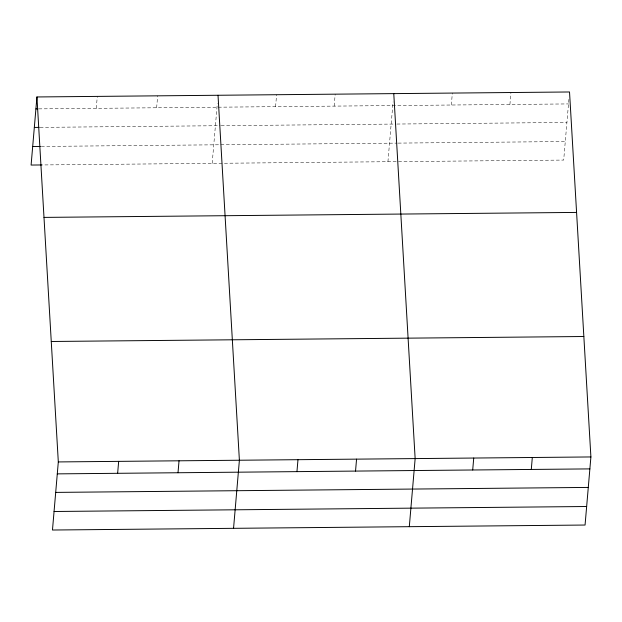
<?xml version="1.0" encoding="UTF-8"?>
<svg xmlns="http://www.w3.org/2000/svg" width="622" height="622" viewBox="0 0 622 622"><rect width="100%" height="100%" fill="white"/><g stroke="black" fill="none" stroke-linecap="round" stroke-linejoin="round"><path stroke-width="0.47" stroke-dasharray="3.11 2.33" d="M96.27 108.337L97.296 96.394M156.635 107.777L157.661 95.827M212.18 163.361L217.311 103.532M275.577 106.665L276.603 94.715M334.162 106.113L335.188 94.171M387.934 161.72L393.065 101.891M451.331 105.017L452.357 93.075M509.916 104.473L510.942 92.53M568.897 99.326L563.688 160.072L41.643 164.954M38.789 108.873L568.5 103.921M40.072 127.378L220.204 125.698M221.168 125.683L395.965 124.05M396.922 124.042L566.914 122.456M41.309 146.442L397.209 143.114M398.166 143.107L565.274 141.544"/><path stroke-width="0.93" d="M36.939 96.962L58.312 461.928L52.473 530.022L585.061 525.038L590.9 456.945L569.527 91.978L36.939 96.962L31.1 165.055L41.643 164.954M117.644 473.311L118.67 461.361M178.009 472.743L179.035 460.801M233.553 528.327L239.392 460.233L218.019 95.267M296.951 471.632L297.977 459.689M355.535 471.079L356.562 459.137M409.307 526.686L415.146 458.593L393.773 93.619M472.704 469.983L473.731 458.041M531.289 469.439L532.315 457.497M35.913 108.904L37.833 108.889M34.327 127.432L39.116 127.386M32.686 146.528L40.352 146.45M43.991 217.397L576.578 212.421M51.261 341.486L583.848 336.51M58.312 461.928L590.9 456.945M57.286 473.871L589.874 468.895M55.7 492.399L588.288 487.423M54.06 511.494L586.647 506.51"/></g></svg>
